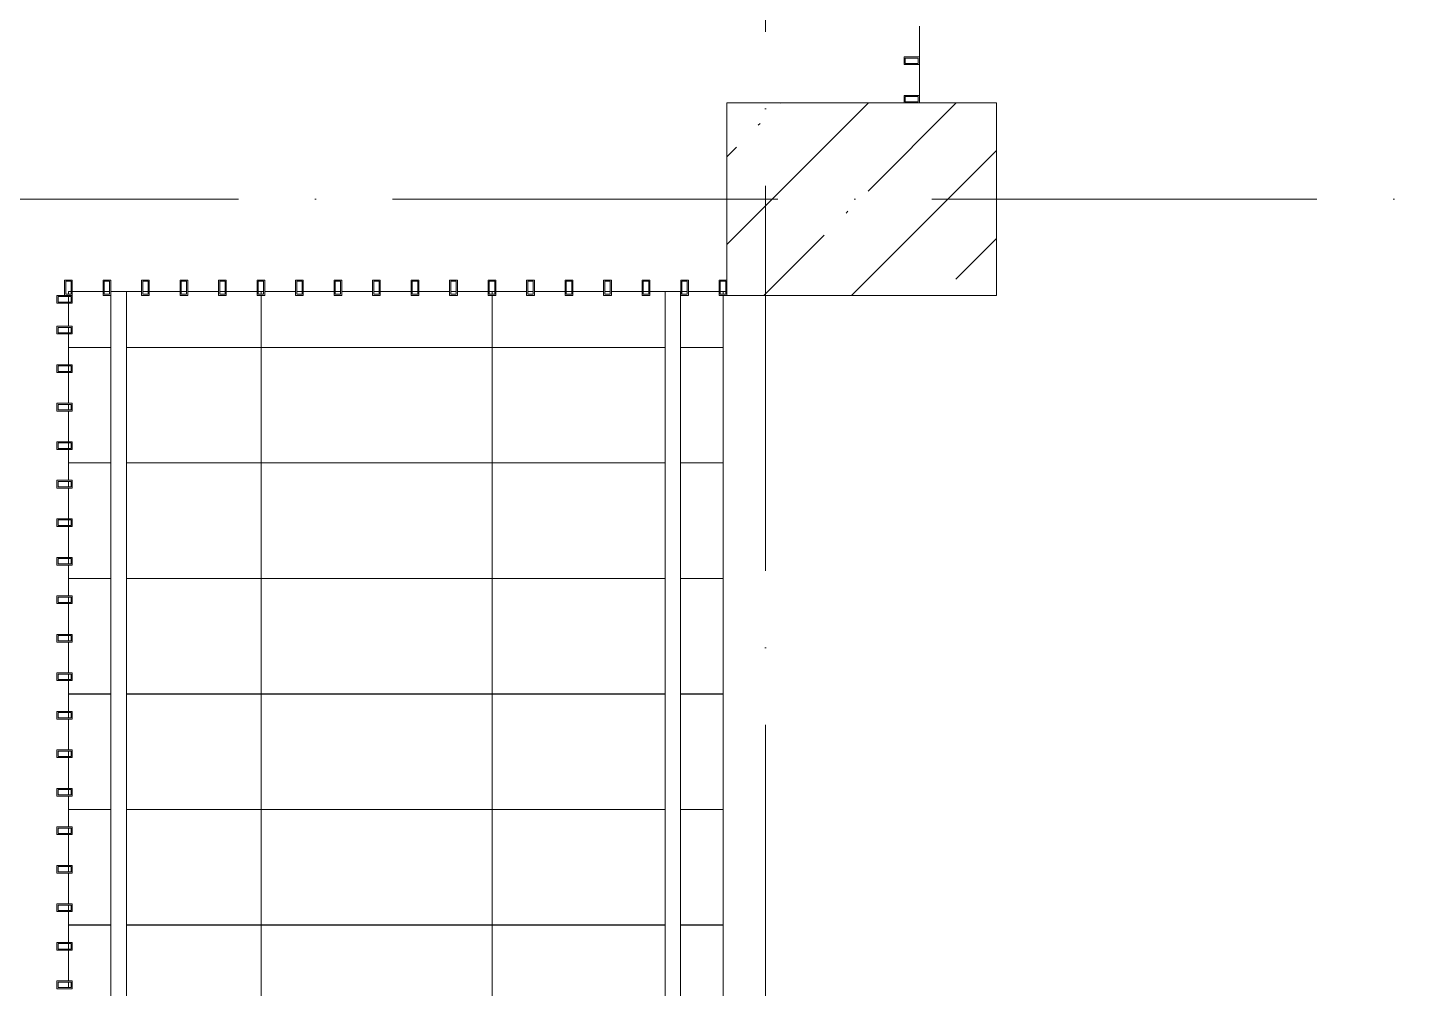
# Model space of a CAD drawing. Header units: millimetres. Extents: x -6467 to 106027, y -7090 to 195095.
# Drawn here: x 91544 to 95165, y 174047 to 176540 of the extents above; entities that cross this region are included whole.
import ezdxf

# ---------------------------------------------------------------- set-up
doc = ezdxf.new("R2010")
doc.units = ezdxf.units.MM
doc.linetypes.add('50_200_ШТРИХ_1Т_ш5_п1_п1_', pattern=[1400, 1000, -200, 0, -200])
for name, color, linetype, lineweight in [('A-FLOR', 7, 'Continuous', 9), ('S-COLS', 7, 'Continuous', 9), ('S-COLS-1', 7, 'Continuous', 5), ('Верхние поручни', 7, 'Continuous', 9), ('Ограждение', 7, 'Continuous', 9), ('Ограждение-1', 7, 'Continuous', 20)]:
    doc.layers.add(name, color=color, linetype=linetype, lineweight=lineweight)
for name, color, linetype, lineweight, true_color in [('S-STRS-1', 7, 'Continuous', 9, 0xaaaaaa), ('S-STRS-2', 7, 'Continuous', 5, 0xbfbfbf), ('Оси-3', 7, '50_200_ШТРИХ_1Т_ш5_п1_п1_', 9, 0xaaaaaa)]:
    doc.layers.add(name, color=color, linetype=linetype, lineweight=lineweight, true_color=true_color)
pattern_1 = [(90, (93349.45, 177810.1), (-600, 4e-14), []), (180, (93349.45, 177810.1), (-7e-14, -600), [])]

# ---------------------------------------------------------------- blocks, each defined once
blk = doc.blocks.new('BSC_Колонна _Прямоугольная - 500х700-V243-АИ_План этажа Радиаторы_3')
at = {"layer": 'S-COLS-1'}
h = blk.add_hatch(dxfattribs=at)
h.set_pattern_fill('FP_193', color=256, style=0, pattern_type=2)
h.set_pattern_definition([(315, (-73481.04, 93600), (228.0985, 228.0985), []), (315, (-73481.04, 93371.9), (228.0985, 228.0985), [403.225, -80.645, 6.706, -73.939])])
h.paths.add_polyline_path([(-250, 350), (-250, -350), (250, -350), (250, 350), (89, 350)])
for p, q in [((250, 350), (-250, 350)), ((-250, 350), (-250, -350)), ((250, -350), (250, 350)), ((-250, -350), (250, -350))]:
    blk.add_line(p, q, dxfattribs=at)
blk = doc.blocks.new('Тип верхнего поручня - Верхний поручень_Внутренний_-23203518-АИ_План этажа Радиаторы_3')
at = {"layer": 'Верхние поручни'}
for p, q in [((93089.6, 70396), (93089.6, 73241)), ((93129.6, 73241), (93129.6, 70396))]:
    blk.add_line(p, q, dxfattribs=at)
blk = doc.blocks.new('Тип верхнего поручня - Верхний поручень_Внутренний_-V288-АИ_План этажа Радиаторы_3')
at = {"layer": 'Верхние поручни'}
for p, q in [((93089.6, 73241), (93089.6, 70396)), ((93129.6, 73241), (93129.6, 70396))]:
    blk.add_line(p, q, dxfattribs=at)
blk = doc.blocks.new('О_Балясина_Труба_ГОСТ 86452 - О_Балясина_Труба_ГОСТ 8645-68 2-26159581-АИ_План этажа Радиаторы_3')
at = {"layer": 'Ограждение-1'}
for p, q in [((10, 20), (-10, 20)), ((-10, 20), (-10, -20)), ((-7, -17), (-7, 17)), ((-7, 17), (7, 17)), ((7, 17), (7, -17)), ((10, -20), (10, 20)), ((-10, -20), (10, -20)), ((7, -17), (-7, -17))]:
    blk.add_line(p, q, dxfattribs=at)
blk = doc.blocks.new('О_Элемент ограждения_Обод_Труба_ГОСТ 86452 - О_Элемент ограждения_Обод_Труба_ГОСТ 8645-68 2-26160767-АИ_План этажа Радиаторы_3')
at = {"layer": 'Ограждение-1'}
for p, q in [((-0.3, 20), (-20, 20)), ((-20, 20), (-20, -20)), ((-17, 17), (-3, 17)), ((-17, -17), (-17, 17)), ((-3, 17), (-3, -17)), ((-20, -20), (-0.3, -20)), ((-3, -17), (-17, -17))]:
    blk.add_line(p, q, dxfattribs=at)
blk = doc.blocks.new('О_Элемент ограждения_Обод_Труба_ГОСТ 86452 - О_Элемент ограждения_Обод_Труба_ГОСТ 8645-68 2-26161179-АИ_План этажа Радиаторы_3')
at = {"layer": 'Ограждение-1'}
for p, q in [((-1700, 20), (-1720, 20)), ((-1717, 17), (-1703, 17)), ((-1717, -17), (-1717, 17)), ((-1703, 17), (-1703, -17)), ((-1700, -20), (-1700, 20)), ((0, 20), (-20, 20)), ((-20, 20), (-20, -20)), ((-17, 17), (-3, 17)), ((-17, -17), (-17, 17)), ((-3, 17), (-3, -17)), ((0, -20), (0, 20)), ((-1720, -20), (-1700, -20)), ((-1703, -17), (-1717, -17)), ((-20, -20), (0, -20)), ((-3, -17), (-17, -17))]:
    blk.add_line(p, q, dxfattribs=at)
blk = doc.blocks.new('О_Элемент ограждения_Обод_Труба_ГОСТ 86452 - О_Элемент ограждения_Обод_Труба_ГОСТ 8645-68 2-26161949-АИ_План этажа Радиаторы_3')
at = {"layer": 'Ограждение-1'}
for p, q in [((-8580, 20), (-8600, 20)), ((-8600, 20), (-8600, -20)), ((-8597, 17), (-8583, 17)), ((-8597, -17), (-8597, 17)), ((-8583, 17), (-8583, -17)), ((-8580, -20), (-8580, 20)), ((-8600, -20), (-8580, -20)), ((-8583, -17), (-8597, -17))]:
    blk.add_line(p, q, dxfattribs=at)
blk = doc.blocks.new('Тип верхнего поручня - Верхний поручень_Внутренний_-26243284-АИ_План этажа Радиаторы_3')
at = {"layer": 'Верхние поручни'}
for p, q in [((91650.4, 70396), (91650.4, 73241)), ((91690.4, 73241), (91690.4, 70396))]:
    blk.add_line(p, q, dxfattribs=at)
blk = doc.blocks.new('Тип верхнего поручня - Верхний поручень_Внутренний_-V327-АИ_План этажа Радиаторы_3')
at = {"layer": 'Верхние поручни'}
for p, q in [((91650.4, 73241), (91650.4, 70396)), ((91690.4, 73241), (91690.4, 70396))]:
    blk.add_line(p, q, dxfattribs=at)

msp = doc.modelspace()

# ---------------------------------------------------------------- hatches: boundary and pattern name
at = {"layer": 'S-STRS-2'}
h = msp.add_hatch(dxfattribs=at)
h.set_pattern_fill('FP_227', color=256, style=0, pattern_type=2)
h.set_pattern_definition(pattern_1)
h.paths.add_polyline_path([(91665.6, 175710.1), (91759.8, 175710.1), (91759.4, 175845.1), (91739.4, 175845.1), (91739.4, 175855.1), (91659.4, 175855.1), (91659.4, 175825.1), (91649.4, 175825.1), (91649.4, 175765.1), (91659.4, 175765.1), (91659.4, 175745.1), (91649.4, 175745.1), (91649.4, 175710.1), (91659.4, 175710.1)])
h.paths.add_polyline_path([(92039.4, 175710.1), (93199, 175710.1), (93199, 175855.1), (93159.4, 175855.1), (93159.4, 175845.1), (93139.4, 175845.1), (93139.4, 175855.1), (93059.4, 175855.1), (93059.4, 175845.1), (93039.4, 175845.1), (93039.4, 175855.1), (92959.4, 175855.1), (92959.4, 175845.1), (92939.4, 175845.1), (92939.4, 175855.1), (92859.4, 175855.1), (92859.4, 175845.1), (92839.4, 175845.1), (92839.4, 175855.1), (92759.4, 175855.1), (92759.4, 175845.1), (92739.4, 175845.1), (92739.4, 175855.1), (92659.4, 175855.1), (92659.4, 175845.1), (92639.4, 175845.1), (92639.4, 175855.1), (92559.4, 175855.1), (92559.4, 175845.1), (92539.4, 175845.1), (92539.4, 175855.1), (92459.4, 175855.1), (92459.4, 175845.1), (92439.4, 175845.1), (92439.4, 175855.1), (92359.4, 175855.1), (92359.4, 175845.1), (92339.4, 175845.1), (92339.4, 175855.1), (92259.4, 175855.1), (92259.4, 175845.1), (92239.4, 175845.1), (92239.4, 175855.1), (92159.4, 175855.1), (92159.4, 175845.1), (92139.4, 175845.1), (92139.4, 175855.1), (92059.4, 175855.1), (92059.4, 175845.1), (92039.4, 175845.1), (92039.4, 175855.1), (91959.4, 175855.1), (91959.4, 175845.1), (91939.4, 175845.1), (91939.4, 175855.1), (91859.4, 175855.1), (91859.4, 175845.1), (91839.4, 175845.1), (91839.4, 175855.1), (91799.8, 175855.1), (91799.8, 175710.1), (91959.4, 175710.1)])
h.paths.add_polyline_path([(93349.4, 175710.1), (93349.4, 175845.1), (93339.4, 175845.1), (93339.4, 175855.1), (93259.4, 175855.1), (93259.4, 175845.1), (93239.4, 175845.1), (93239.4, 175710.1), (93346.7, 175710.1)])
h.paths.add_polyline_path([(91649.4, 175748.1), (91656.4, 175748.1), (91656.4, 175762.1), (91649.4, 175762.1), (91649.4, 175755.1)])
h.paths.add_polyline_path([(91656.4, 175828.1), (91656.4, 175842.1), (91649.4, 175842.1), (91649.4, 175828.1)])
h.paths.add_polyline_path([(91756.4, 175848.1), (91756.4, 175855.1), (91742.4, 175855.1), (91742.4, 175848.1)])
h.paths.add_polyline_path([(92056.4, 175848.1), (92056.4, 175855.1), (92042.4, 175855.1), (92042.4, 175848.1)])
h.paths.add_polyline_path([(91656.4, 175848.1), (91656.4, 175855.1), (91649.4, 175855.1), (91649.4, 175848.1)])
h.paths.add_polyline_path([(92142.4, 175848.1), (92156.4, 175848.1), (92156.4, 175855.1), (92142.4, 175855.1)])
h.paths.add_polyline_path([(91842.4, 175848.1), (91856.4, 175848.1), (91856.4, 175855.1), (91842.4, 175855.1)])
h.paths.add_polyline_path([(92456.4, 175848.1), (92456.4, 175855.1), (92442.4, 175855.1), (92442.4, 175848.1)])
h.paths.add_polyline_path([(92542.4, 175848.1), (92556.4, 175848.1), (92556.4, 175855.1), (92542.4, 175855.1)])
h.paths.add_polyline_path([(92256.4, 175848.1), (92256.4, 175855.1), (92242.4, 175855.1), (92242.4, 175848.1)])
h.paths.add_polyline_path([(91942.4, 175848.1), (91956.4, 175848.1), (91956.4, 175855.1), (91942.4, 175855.1)])
h.paths.add_polyline_path([(92842.4, 175848.1), (92856.4, 175848.1), (92856.4, 175855.1), (92842.4, 175855.1)])
h.paths.add_polyline_path([(93142.4, 175848.1), (93156.4, 175848.1), (93156.4, 175855.1), (93142.4, 175855.1)])
h.paths.add_polyline_path([(92956.4, 175848.1), (92956.4, 175855.1), (92942.4, 175855.1), (92942.4, 175848.1)])
h.paths.add_polyline_path([(92356.4, 175848.1), (92356.4, 175855.1), (92342.4, 175855.1), (92342.4, 175848.1)])
h.paths.add_polyline_path([(92642.4, 175848.1), (92656.4, 175848.1), (92656.4, 175855.1), (92642.4, 175855.1)])
h.paths.add_polyline_path([(93256.4, 175848.1), (93256.4, 175855.1), (93242.4, 175855.1), (93242.4, 175848.1)])
h.paths.add_polyline_path([(92742.4, 175848.1), (92756.4, 175848.1), (92756.4, 175855.1), (92742.4, 175855.1)])
h.paths.add_polyline_path([(93042.4, 175848.1), (93056.4, 175848.1), (93056.4, 175855.1), (93042.4, 175855.1)])
h.paths.add_polyline_path([(93349.4, 175848.1), (93349.4, 175855.1), (93342.4, 175855.1), (93342.4, 175848.1), (93346.7, 175848.1)])
h = msp.add_hatch(dxfattribs=at)
h.set_pattern_fill('FP_227', color=256, style=0, pattern_type=2)
h.set_pattern_definition(pattern_1)
h.paths.add_polyline_path([(91759.8, 175410.1), (91759.8, 175710.1), (91649.4, 175710.1), (91649.4, 175665.1), (91659.4, 175665.1), (91659.4, 175645.1), (91649.4, 175645.1), (91649.4, 175565.1), (91659.4, 175565.1), (91659.4, 175545.1), (91649.4, 175545.1), (91649.4, 175465.1), (91659.4, 175465.1), (91659.4, 175445.1), (91649.4, 175445.1), (91649.4, 175410.1), (91694.4, 175410.1)])
h.paths.add_polyline_path([(93349.4, 175410.1), (93349.4, 175710.1), (93239, 175710.1), (93239, 175410.1)])
h.paths.add_polyline_path([(91799.8, 175410.1), (93199, 175410.1), (93199, 175710.1), (91799.8, 175710.1), (91799.8, 175480.9)])
h.paths.add_polyline_path([(91649.4, 175448.1), (91656.4, 175448.1), (91656.4, 175462.1), (91649.4, 175462.1), (91649.4, 175455.1)])
h.paths.add_polyline_path([(91649.4, 175548.1), (91656.4, 175548.1), (91656.4, 175562.1), (91649.4, 175562.1), (91649.4, 175555.1)])
h.paths.add_polyline_path([(91656.4, 175648.1), (91656.4, 175662.1), (91649.4, 175662.1), (91649.4, 175648.1)])
h = msp.add_hatch(dxfattribs=at)
h.set_pattern_fill('FP_227', color=256, style=0, pattern_type=2)
h.set_pattern_definition(pattern_1)
h.paths.add_polyline_path([(91649.4, 175110.1), (91759.8, 175110.1), (91759.8, 175410.1), (91649.4, 175410.1), (91649.4, 175365.1), (91659.4, 175365.1), (91659.4, 175345.1), (91649.4, 175345.1), (91649.4, 175265.1), (91659.4, 175265.1), (91659.4, 175245.1), (91649.4, 175245.1), (91649.4, 175165.1), (91659.4, 175165.1), (91659.4, 175145.1), (91649.4, 175145.1), (91649.4, 175129.4)])
h.paths.add_polyline_path([(93349.4, 175110.1), (93349.4, 175410.1), (93239, 175410.1), (93239, 175110.1)])
h.paths.add_polyline_path([(92200.4, 175110.1), (93199, 175110.1), (93199, 175410.1), (91799.8, 175410.1), (91799.8, 175110.1)])
h.paths.add_polyline_path([(91656.4, 175148.1), (91656.4, 175162.1), (91649.4, 175162.1), (91649.4, 175148.1)])
h.paths.add_polyline_path([(91656.4, 175248.1), (91656.4, 175262.1), (91649.4, 175262.1), (91649.4, 175248.1)])
h.paths.add_polyline_path([(91649.4, 175348.1), (91656.4, 175348.1), (91656.4, 175362.1), (91649.4, 175362.1), (91649.4, 175355.1)])
h = msp.add_hatch(dxfattribs=at)
h.set_pattern_fill('FP_227', color=256, style=0, pattern_type=2)
h.set_pattern_definition(pattern_1)
h.paths.add_polyline_path([(91759.8, 174810.1), (91759.8, 175110.1), (91649.4, 175110.1), (91649.4, 175065.1), (91659.4, 175065.1), (91659.4, 175045.1), (91649.4, 175045.1), (91649.4, 174965.1), (91659.4, 174965.1), (91659.4, 174945.1), (91649.4, 174945.1), (91649.4, 174865.1), (91659.4, 174865.1), (91659.4, 174845.1), (91649.4, 174845.1), (91649.4, 174810.1), (91694.4, 174810.1)])
h.paths.add_polyline_path([(93349.4, 174810.1), (93349.4, 175110.1), (93239, 175110.1), (93239, 174810.1)])
h.paths.add_polyline_path([(93199, 174810.1), (93199, 175110.1), (91799.8, 175110.1), (91799.8, 174810.1), (93027.5, 174810.1)])
h.paths.add_polyline_path([(91649.4, 174848.1), (91656.4, 174848.1), (91656.4, 174862.1), (91649.4, 174862.1), (91649.4, 174855.1)])
h.paths.add_polyline_path([(91649.4, 174948.1), (91656.4, 174948.1), (91656.4, 174962.1), (91649.4, 174962.1), (91649.4, 174955.1)])
h.paths.add_polyline_path([(91649.4, 175048.1), (91656.4, 175048.1), (91656.4, 175062.1), (91649.4, 175062.1), (91649.4, 175055.1)])
h = msp.add_hatch(dxfattribs=at)
h.set_pattern_fill('FP_227', color=256, style=0, pattern_type=2)
h.set_pattern_definition(pattern_1)
h.paths.add_polyline_path([(91759.8, 174510.1), (91759.8, 174810.1), (91649.4, 174810.1), (91649.4, 174765.1), (91659.4, 174765.1), (91659.4, 174745.1), (91649.4, 174745.1), (91649.4, 174665.1), (91659.4, 174665.1), (91659.4, 174645.1), (91649.4, 174645.1), (91649.4, 174565.1), (91659.4, 174565.1), (91659.4, 174545.1), (91649.4, 174545.1), (91649.4, 174510.1), (91694.4, 174510.1)])
h.paths.add_polyline_path([(91799.8, 174510.1), (93199, 174510.1), (93199, 174810.1), (91799.8, 174810.1), (91799.8, 174777.8)])
h.paths.add_polyline_path([(93349.4, 174510.1), (93349.4, 174810.1), (93239, 174810.1), (93239, 174510.1)])
h.paths.add_polyline_path([(91656.4, 174548.1), (91656.4, 174562.1), (91649.4, 174562.1), (91649.4, 174548.1)])
h.paths.add_polyline_path([(91656.4, 174648.1), (91656.4, 174662.1), (91649.4, 174662.1), (91649.4, 174648.1)])
h.paths.add_polyline_path([(91649.4, 174748.1), (91656.4, 174748.1), (91656.4, 174762.1), (91649.4, 174762.1), (91649.4, 174755.1)])
h = msp.add_hatch(dxfattribs=at)
h.set_pattern_fill('FP_227', color=256, style=0, pattern_type=2)
h.set_pattern_definition(pattern_1)
h.paths.add_polyline_path([(91759.8, 174210.1), (91759.8, 174510.1), (91649.4, 174510.1), (91649.4, 174465.1), (91659.4, 174465.1), (91659.4, 174445.1), (91649.4, 174445.1), (91649.4, 174365.1), (91659.4, 174365.1), (91659.4, 174345.1), (91649.4, 174345.1), (91649.4, 174265.1), (91659.4, 174265.1), (91659.4, 174245.1), (91649.4, 174245.1), (91649.4, 174210.1), (91694.4, 174210.1)])
h.paths.add_polyline_path([(93349.4, 174210.1), (93349.4, 174510.1), (93239, 174510.1), (93239, 174210.1)])
h.paths.add_polyline_path([(93199, 174210.1), (93199, 174510.1), (91799.8, 174510.1), (91799.8, 174210.1), (92200.4, 174210.1)])
h.paths.add_polyline_path([(91649.4, 174248.1), (91656.4, 174248.1), (91656.4, 174262.1), (91649.4, 174262.1), (91649.4, 174255.1)])
h.paths.add_polyline_path([(91649.4, 174348.1), (91656.4, 174348.1), (91656.4, 174362.1), (91649.4, 174362.1), (91649.4, 174355.1)])
h.paths.add_polyline_path([(91649.4, 174448.1), (91656.4, 174448.1), (91656.4, 174462.1), (91649.4, 174462.1), (91649.4, 174455.1)])
h = msp.add_hatch(dxfattribs=at)
h.set_pattern_fill('FP_227', color=256, style=0, pattern_type=2)
h.set_pattern_definition(pattern_1)
h.paths.add_polyline_path([(91759.8, 173910.1), (91759.8, 174210.1), (91649.4, 174210.1), (91649.4, 174165.1), (91659.4, 174165.1), (91659.4, 174145.1), (91649.4, 174145.1), (91649.4, 174065.1), (91659.4, 174065.1), (91659.4, 174045.1), (91649.4, 174045.1), (91649.4, 173965.1), (91659.4, 173965.1), (91659.4, 173945.1), (91649.4, 173945.1), (91649.4, 173910.1), (91694.4, 173910.1)])
h.paths.add_polyline_path([(93349.4, 173910.1), (93349.4, 174210.1), (93239, 174210.1), (93239, 173910.1)])
h.paths.add_polyline_path([(91799.8, 173910.1), (93199, 173910.1), (93199, 174210.1), (91799.8, 174210.1), (91799.8, 174074.7)])
h.paths.add_polyline_path([(91656.4, 173948.1), (91656.4, 173962.1), (91649.4, 173962.1), (91649.4, 173948.1)])
h.paths.add_polyline_path([(91649.4, 174048.1), (91656.4, 174048.1), (91656.4, 174062.1), (91649.4, 174062.1), (91649.4, 174055.1)])
h.paths.add_polyline_path([(91649.4, 174148.1), (91656.4, 174148.1), (91656.4, 174162.1), (91649.4, 174162.1), (91649.4, 174155.1)])

# ---------------------------------------------------------------- linework, layer by layer
at = {"layer": 'A-FLOR'}
for p, q in [((93859.4, 176464.7), (93859.4, 176544.7)), ((93859.4, 176364.7), (93859.4, 176444.7)), ((91649.4, 175848.1), (91649.4, 175855.1)), ((91649.4, 175855.1), (91656.4, 175855.1)), ((91649.4, 175828.1), (91649.4, 175842.1)), ((91659.4, 175855.1), (91739.4, 175855.1)), ((91742.4, 175855.1), (91756.4, 175855.1)), ((91759.4, 175855.1), (91839.4, 175855.1)), ((91842.4, 175855.1), (91856.4, 175855.1)), ((91859.4, 175855.1), (91939.4, 175855.1)), ((91942.4, 175855.1), (91956.4, 175855.1)), ((91959.4, 175855.1), (92039.4, 175855.1)), ((92042.4, 175855.1), (92056.4, 175855.1)), ((92059.4, 175855.1), (92139.4, 175855.1)), ((92142.4, 175855.1), (92156.4, 175855.1)), ((92159.4, 175855.1), (92239.4, 175855.1)), ((92242.4, 175855.1), (92256.4, 175855.1)), ((92259.4, 175855.1), (92339.4, 175855.1)), ((92342.4, 175855.1), (92356.4, 175855.1)), ((92359.4, 175855.1), (92439.4, 175855.1)), ((92442.4, 175855.1), (92456.4, 175855.1)), ((92459.4, 175855.1), (92539.4, 175855.1)), ((92542.4, 175855.1), (92556.4, 175855.1)), ((92559.4, 175855.1), (92639.4, 175855.1)), ((92642.4, 175855.1), (92656.4, 175855.1)), ((92659.4, 175855.1), (92739.4, 175855.1)), ((92742.4, 175855.1), (92756.4, 175855.1)), ((92759.4, 175855.1), (92839.4, 175855.1)), ((92842.4, 175855.1), (92856.4, 175855.1)), ((92859.4, 175855.1), (92939.4, 175855.1)), ((92942.4, 175855.1), (92956.4, 175855.1)), ((92959.4, 175855.1), (93039.4, 175855.1)), ((93042.4, 175855.1), (93056.4, 175855.1)), ((93059.4, 175855.1), (93139.4, 175855.1)), ((93142.4, 175855.1), (93156.4, 175855.1)), ((93159.4, 175855.1), (93239.4, 175855.1)), ((93242.4, 175855.1), (93256.4, 175855.1)), ((93259.4, 175855.1), (93339.4, 175855.1)), ((93342.4, 175855.1), (93356.4, 175855.1)), ((91649.4, 175765.1), (91649.4, 175825.1)), ((91649.4, 175748.1), (91649.4, 175762.1)), ((91649.4, 175665.1), (91649.4, 175745.1)), ((91649.4, 175648.1), (91649.4, 175662.1)), ((91649.4, 175565.1), (91649.4, 175645.1)), ((91649.4, 175548.1), (91649.4, 175562.1)), ((91649.4, 175465.1), (91649.4, 175545.1)), ((91649.4, 175448.1), (91649.4, 175462.1)), ((91649.4, 175365.1), (91649.4, 175445.1)), ((91649.4, 175348.1), (91649.4, 175362.1)), ((91649.4, 175265.1), (91649.4, 175345.1)), ((91649.4, 175248.1), (91649.4, 175262.1)), ((91649.4, 175165.1), (91649.4, 175245.1)), ((91649.4, 175148.1), (91649.4, 175162.1)), ((91649.4, 175065.1), (91649.4, 175145.1)), ((91649.4, 175048.1), (91649.4, 175062.1)), ((91649.4, 174965.1), (91649.4, 175045.1)), ((91649.4, 174948.1), (91649.4, 174962.1)), ((91649.4, 174865.1), (91649.4, 174945.1)), ((91649.4, 174848.1), (91649.4, 174862.1)), ((91649.4, 174765.1), (91649.4, 174845.1)), ((91649.4, 174748.1), (91649.4, 174762.1)), ((91649.4, 174665.1), (91649.4, 174745.1)), ((91649.4, 174648.1), (91649.4, 174662.1)), ((91649.4, 174565.1), (91649.4, 174645.1)), ((91649.4, 174548.1), (91649.4, 174562.1)), ((91649.4, 174465.1), (91649.4, 174545.1)), ((91649.4, 174448.1), (91649.4, 174462.1)), ((91649.4, 174365.1), (91649.4, 174445.1)), ((91649.4, 174348.1), (91649.4, 174362.1)), ((91649.4, 174265.1), (91649.4, 174345.1)), ((91649.4, 174248.1), (91649.4, 174262.1)), ((91649.4, 174165.1), (91649.4, 174245.1)), ((91649.4, 174148.1), (91649.4, 174162.1)), ((91649.4, 174065.1), (91649.4, 174145.1)), ((91649.4, 174048.1), (91649.4, 174062.1))]:
    msp.add_line(p, q, dxfattribs=at)
at = {"layer": 'S-STRS-1'}
for p, q in [((93349.4, 175855.1), (93349.4, 175848.1)), ((93349.4, 175845.1), (93349.4, 175710.1)), ((91759.8, 175710.1), (91649.4, 175710.1)), ((91759.8, 175710.1), (91649.4, 175710.1)), ((93199, 175710.1), (91799.8, 175710.1)), ((93199, 175710.1), (91799.8, 175710.1)), ((93349.4, 175710.1), (93239, 175710.1)), ((93349.4, 175710.1), (93239, 175710.1)), ((93349.4, 175710.1), (93349.4, 175410.1)), ((91759.8, 175410.1), (91649.4, 175410.1)), ((91759.8, 175410.1), (91649.4, 175410.1)), ((93199, 175410.1), (91799.8, 175410.1)), ((93199, 175410.1), (91799.8, 175410.1)), ((93349.4, 175410.1), (93239, 175410.1)), ((93349.4, 175410.1), (93239, 175410.1)), ((93349.4, 175410.1), (93349.4, 175110.1)), ((91759.8, 175110.1), (91649.4, 175110.1)), ((91759.8, 175110.1), (91649.4, 175110.1)), ((93199, 175110.1), (91799.8, 175110.1)), ((93199, 175110.1), (91799.8, 175110.1)), ((93349.4, 175110.1), (93239, 175110.1)), ((93349.4, 175110.1), (93239, 175110.1)), ((93349.4, 175110.1), (93349.4, 174810.1)), ((91759.8, 174810.1), (91649.4, 174810.1)), ((91759.8, 174810.1), (91649.4, 174810.1)), ((93199, 174810.1), (91799.8, 174810.1)), ((93199, 174810.1), (91799.8, 174810.1)), ((93349.4, 174810.1), (93239, 174810.1)), ((93349.4, 174810.1), (93239, 174810.1)), ((93349.4, 174810.1), (93349.4, 174510.1)), ((91759.8, 174510.1), (91649.4, 174510.1)), ((91759.8, 174510.1), (91649.4, 174510.1)), ((93199, 174510.1), (91799.8, 174510.1)), ((93199, 174510.1), (91799.8, 174510.1)), ((93349.4, 174510.1), (93239, 174510.1)), ((93349.4, 174510.1), (93239, 174510.1)), ((93349.4, 174510.1), (93349.4, 174210.1)), ((91759.8, 174210.1), (91649.4, 174210.1)), ((91759.8, 174210.1), (91649.4, 174210.1)), ((93199, 174210.1), (91799.8, 174210.1)), ((93199, 174210.1), (91799.8, 174210.1)), ((93349.4, 174210.1), (93239, 174210.1)), ((93349.4, 174210.1), (93239, 174210.1)), ((93349.4, 174210.1), (93349.4, 173910.1))]:
    msp.add_line(p, q, dxfattribs=at)
at = {"layer": 'Оси-3'}
for p, q in [((93459.4, 96724.3), (93459.4, 193895)), ((82690.7, 176095.1), (104827.4, 176095.1))]:
    msp.add_line(p, q, dxfattribs=at)

# ---------------------------------------------------------------- block references
at = {"layer": 'S-COLS', "rotation": 89.9999999999999}
msp.add_blockref('BSC_Колонна _Прямоугольная - 500х700-V243-АИ_План этажа Радиаторы_3', (93709.4, 176095.1), dxfattribs=at)
at = {"layer": 'Верхние поручни'}
for name in ['Тип верхнего поручня - Верхний поручень_Внутренний_-26243284-АИ_План этажа Радиаторы_3', 'Тип верхнего поручня - Верхний поручень_Внутренний_-V327-АИ_План этажа Радиаторы_3', 'Тип верхнего поручня - Верхний поручень_Внутренний_-23203518-АИ_План этажа Радиаторы_3', 'Тип верхнего поручня - Верхний поручень_Внутренний_-V288-АИ_План этажа Радиаторы_3']:
    msp.add_blockref(name, (109.4, 102614), dxfattribs=at)
at = {"layer": 'Ограждение'}
for name, p, rotation in [('О_Элемент ограждения_Обод_Труба_ГОСТ 86452 - О_Элемент ограждения_Обод_Труба_ГОСТ 8645-68 2-26160767-АИ_План этажа Радиаторы_3', (93839.4, 176344.7), 270.0000000000001), ('О_Балясина_Труба_ГОСТ 86452 - О_Балясина_Труба_ГОСТ 8645-68 2-26159581-АИ_План этажа Радиаторы_3', (93839.4, 176454.7), 90.00000000000024), ('О_Элемент ограждения_Обод_Труба_ГОСТ 86452 - О_Элемент ограждения_Обод_Труба_ГОСТ 8645-68 2-26161179-АИ_План этажа Радиаторы_3', (91639.4, 175865.1), 180), ('О_Элемент ограждения_Обод_Труба_ГОСТ 86452 - О_Элемент ограждения_Обод_Труба_ГОСТ 8645-68 2-26161949-АИ_План этажа Радиаторы_3', (91639.4, 167245.1), 270.0000000000001), ('О_Балясина_Труба_ГОСТ 86452 - О_Балясина_Труба_ГОСТ 8645-68 2-26159581-АИ_План этажа Радиаторы_3', (91639.4, 175755.1), 90.00000000000024), ('О_Балясина_Труба_ГОСТ 86452 - О_Балясина_Труба_ГОСТ 8645-68 2-26159581-АИ_План этажа Радиаторы_3', (91639.4, 175655.1), 90.00000000000024), ('О_Балясина_Труба_ГОСТ 86452 - О_Балясина_Труба_ГОСТ 8645-68 2-26159581-АИ_План этажа Радиаторы_3', (91639.4, 175555.1), 90.00000000000024), ('О_Балясина_Труба_ГОСТ 86452 - О_Балясина_Труба_ГОСТ 8645-68 2-26159581-АИ_План этажа Радиаторы_3', (91639.4, 175455.1), 90.00000000000024), ('О_Балясина_Труба_ГОСТ 86452 - О_Балясина_Труба_ГОСТ 8645-68 2-26159581-АИ_План этажа Радиаторы_3', (91639.4, 175355.1), 90.00000000000024), ('О_Балясина_Труба_ГОСТ 86452 - О_Балясина_Труба_ГОСТ 8645-68 2-26159581-АИ_План этажа Радиаторы_3', (91639.4, 175255.1), 90.00000000000024), ('О_Балясина_Труба_ГОСТ 86452 - О_Балясина_Труба_ГОСТ 8645-68 2-26159581-АИ_План этажа Радиаторы_3', (91639.4, 175155.1), 90.00000000000024), ('О_Балясина_Труба_ГОСТ 86452 - О_Балясина_Труба_ГОСТ 8645-68 2-26159581-АИ_План этажа Радиаторы_3', (91639.4, 175055.1), 90.00000000000024), ('О_Балясина_Труба_ГОСТ 86452 - О_Балясина_Труба_ГОСТ 8645-68 2-26159581-АИ_План этажа Радиаторы_3', (91639.4, 174955.1), 90.00000000000024), ('О_Балясина_Труба_ГОСТ 86452 - О_Балясина_Труба_ГОСТ 8645-68 2-26159581-АИ_План этажа Радиаторы_3', (91639.4, 174855.1), 90.00000000000024), ('О_Балясина_Труба_ГОСТ 86452 - О_Балясина_Труба_ГОСТ 8645-68 2-26159581-АИ_План этажа Радиаторы_3', (91639.4, 174755.1), 90.00000000000024), ('О_Балясина_Труба_ГОСТ 86452 - О_Балясина_Труба_ГОСТ 8645-68 2-26159581-АИ_План этажа Радиаторы_3', (91639.4, 174655.1), 90.00000000000024), ('О_Балясина_Труба_ГОСТ 86452 - О_Балясина_Труба_ГОСТ 8645-68 2-26159581-АИ_План этажа Радиаторы_3', (91639.4, 174555.1), 90.00000000000024), ('О_Балясина_Труба_ГОСТ 86452 - О_Балясина_Труба_ГОСТ 8645-68 2-26159581-АИ_План этажа Радиаторы_3', (91639.4, 174455.1), 90.00000000000024), ('О_Балясина_Труба_ГОСТ 86452 - О_Балясина_Труба_ГОСТ 8645-68 2-26159581-АИ_План этажа Радиаторы_3', (91639.4, 174355.1), 90.00000000000024), ('О_Балясина_Труба_ГОСТ 86452 - О_Балясина_Труба_ГОСТ 8645-68 2-26159581-АИ_План этажа Радиаторы_3', (91639.4, 174255.1), 90.00000000000024), ('О_Балясина_Труба_ГОСТ 86452 - О_Балясина_Труба_ГОСТ 8645-68 2-26159581-АИ_План этажа Радиаторы_3', (91639.4, 174155.1), 90.00000000000024), ('О_Балясина_Труба_ГОСТ 86452 - О_Балясина_Труба_ГОСТ 8645-68 2-26159581-АИ_План этажа Радиаторы_3', (91639.4, 174055.1), 90.00000000000024)]:
    msp.add_blockref(name, p, dxfattribs=dict(at, rotation=rotation))
for p in [(91749.4, 175865.1), (91849.4, 175865.1), (91949.4, 175865.1), (92049.4, 175865.1), (92149.4, 175865.1), (92249.4, 175865.1), (92349.4, 175865.1), (92449.4, 175865.1), (92549.4, 175865.1), (92649.4, 175865.1), (92749.4, 175865.1), (92849.4, 175865.1), (92949.4, 175865.1), (93049.4, 175865.1), (93149.4, 175865.1), (93249.4, 175865.1)]:
    msp.add_blockref('О_Балясина_Труба_ГОСТ 86452 - О_Балясина_Труба_ГОСТ 8645-68 2-26159581-АИ_План этажа Радиаторы_3', p, dxfattribs=at)

doc.saveas('drawing.dxf')
